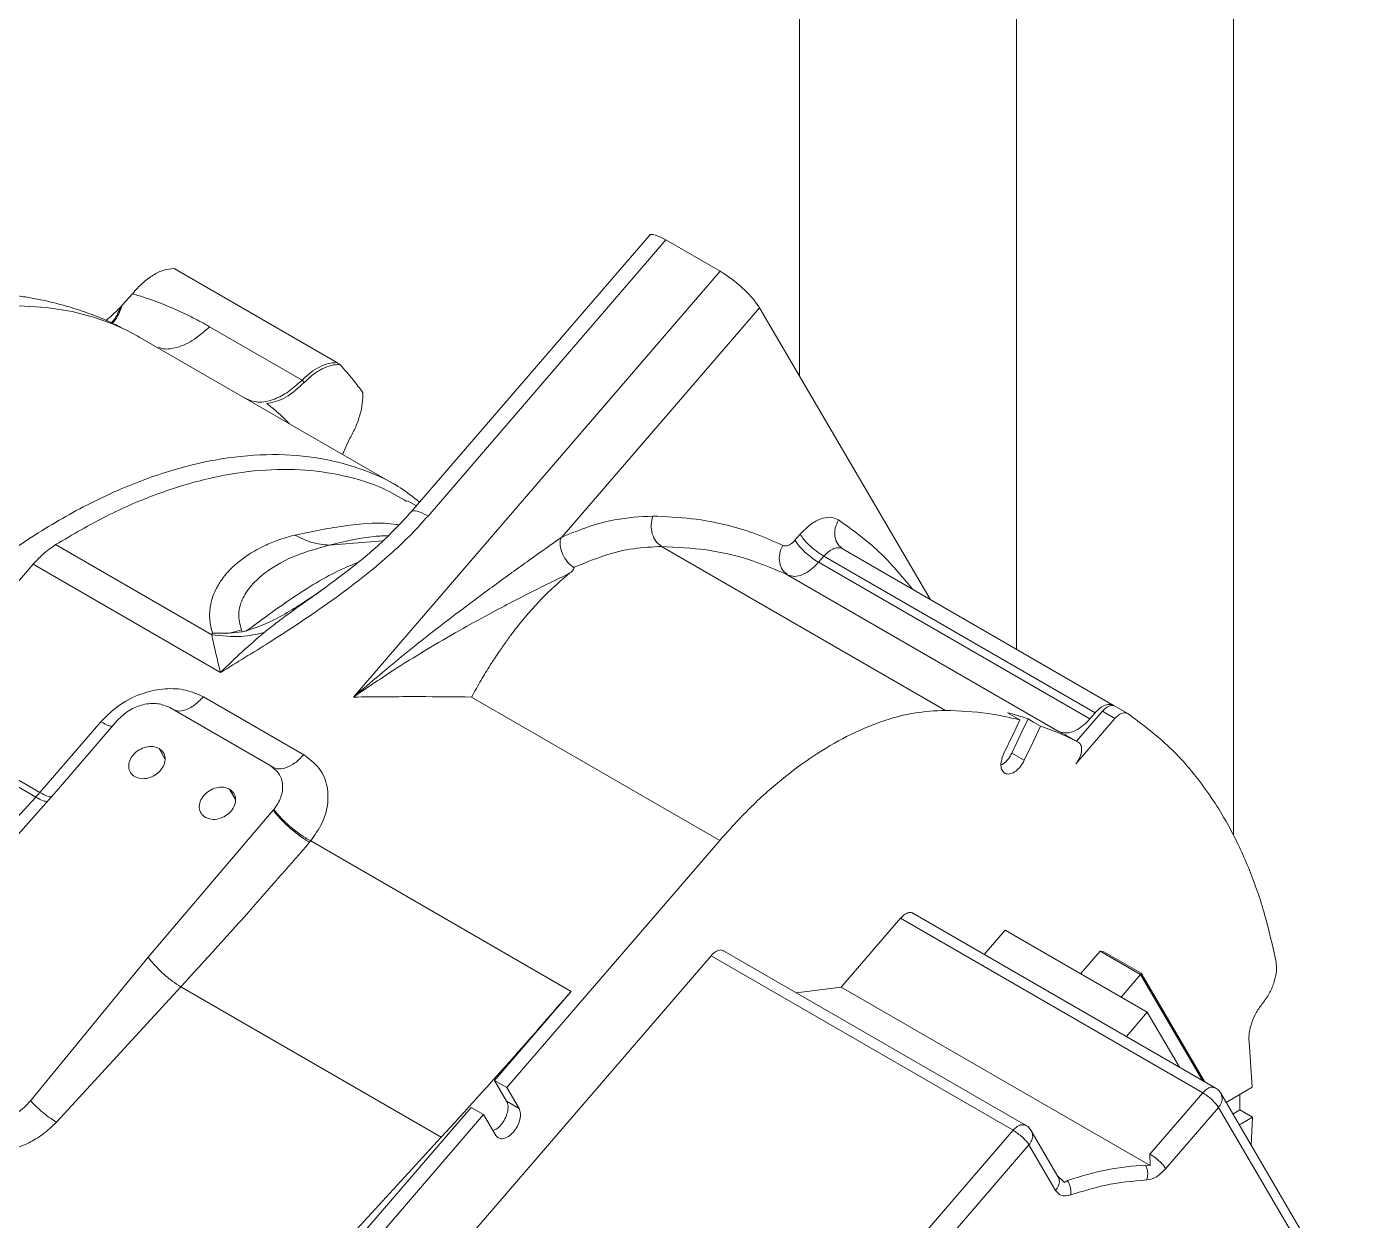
# Model space of a CAD drawing. Header units: millimetres. Extents: x 169 to 14583, y -399 to 10804.
# Drawn here: x 11530.6 to 11702.9, y 8731.1 to 8886.7 of the extents above; entities that cross this region are included whole.
import ezdxf

# ---------------------------------------------------------------- set-up
doc = ezdxf.new("R2010")
doc.units = ezdxf.units.MM
doc.header["$LTSCALE"] = 35

msp = doc.modelspace()

# ---------------------------------------------------------------- linework, layer by layer
at = {"color": 7, "linetype": 'Continuous', "lineweight": 18}
for p, q in [((11687.903, 8781.288), (11687.903, 9549.716)), ((11659.618, 8805.583), (11659.618, 9533.388)), ((11631.334, 8841.16), (11631.334, 9517.06)), ((11611.72, 8859.457), (11580.72, 8823.469)), ((11582.914, 8822.93), (11613.914, 8858.918)), ((11613.914, 8858.918), (11620.985, 8854.836)), ((11549.807, 8855.178), (11571.02, 8842.932)), ((11620.985, 8854.836), (11573.183, 8799.342)), ((11543.052, 8850.385), (11544.391, 8851.894)), ((11542.817, 8850.147), (11543.052, 8850.385)), ((11626.116, 8850.071), (11600.417, 8820.238)), ((11648.363, 8812.081), (11626.116, 8850.071)), ((11554.446, 8847.59), (11566.489, 8840.638)), ((11578.955, 8826.817), (11545.354, 8846.215)), ((11571.02, 8842.932), (11571.411, 8842.688)), ((11571.775, 8830.962), (11572.732, 8833.063)), ((11581.396, 8824.254), (11580.223, 8824.93)), ((11534.374, 8819.213), (11554.72, 8807.468)), ((11577.004, 8819.704), (11570.018, 8819.133)), ((11600.417, 8820.238), (11600.523, 8820.251)), ((11650.351, 8797.613), (11613.37, 8818.962)), ((11633.825, 8816.908), (11634.507, 8817.7)), ((11669.862, 8797.289), (11634.507, 8817.7)), ((11672.368, 8798.223), (11637.012, 8818.633)), ((11531.455, 8816.656), (11490.967, 8769.654)), ((11531.455, 8816.656), (11555.882, 8802.555)), ((11633.825, 8816.908), (11669.18, 8796.498)), ((11629.833, 8815.246), (11665.188, 8794.836)), ((11554.811, 8807.672), (11556.971, 8807.679)), ((11556.971, 8807.679), (11558.691, 8807.857)), ((11566.712, 8791.83), (11553.63, 8799.382)), ((11620.944, 8780.674), (11588.598, 8799.347)), ((11549.263, 8797.971), (11562.344, 8790.419)), ((11667.461, 8793.587), (11670.838, 8797.508)), ((11669.18, 8796.498), (11669.862, 8797.289)), ((11672.464, 8796.569), (11670.838, 8797.508)), ((11672.511, 8798.129), (11672.368, 8798.223)), ((11674.138, 8797.19), (11672.511, 8798.129)), ((11540.248, 8796.137), (11532.311, 8786.924)), ((11534.5, 8787.102), (11542.437, 8796.316)), ((11661.878, 8793.689), (11662.772, 8795.565)), ((11667.344, 8790.624), (11672.464, 8796.569)), ((11659.174, 8794.497), (11657.943, 8791.912)), ((11660.647, 8791.104), (11661.878, 8793.689)), ((11667.682, 8793.459), (11666.055, 8794.398)), ((11547.849, 8792.643), (11548.626, 8791.316)), ((11660.647, 8791.104), (11659.02, 8792.043)), ((11532.311, 8786.924), (11529.485, 8788.556)), ((11518.6, 8769.202), (11534.096, 8786.638)), ((11557.042, 8787.336), (11557.819, 8786.009)), ((11546.433, 8765.438), (11562.732, 8784.6)), ((11562.732, 8784.6), (11562.808, 8784.69)), ((11567.621, 8780.598), (11601.564, 8761.003)), ((11593.194, 8748.46), (11620.944, 8780.674)), ((11685.51, 8748.448), (11646.124, 8771.185)), ((11644.515, 8770.527), (11636.781, 8761.548)), ((11644.515, 8770.527), (11683.901, 8747.79)), ((11658.148, 8768.97), (11655.429, 8765.814)), ((11658.148, 8768.97), (11676.674, 8758.275)), ((11619.814, 8765.639), (11573.114, 8711.425)), ((11659.2, 8742.902), (11619.814, 8765.639)), ((11660.809, 8743.561), (11621.423, 8766.298)), ((11667.991, 8763.288), (11670.525, 8766.229)), ((11670.525, 8766.229), (11675.793, 8763.188)), ((11670.525, 8766.229), (11671.022, 8766.163)), ((11671.022, 8766.163), (11675.865, 8763.367)), ((11531.094, 8746.744), (11546.433, 8765.438)), ((11673.259, 8760.247), (11675.793, 8763.188)), ((11675.793, 8763.188), (11675.865, 8763.367)), ((11675.793, 8763.188), (11683.87, 8749.395)), ((11675.865, 8763.367), (11684.138, 8749.241)), ((11534.473, 8743.968), (11550.701, 8761.593)), ((11550.701, 8761.593), (11584.642, 8741.999)), ((11601.564, 8761.003), (11591.568, 8749.399)), ((11636.781, 8761.548), (11630.904, 8760.825)), ((11636.781, 8761.548), (11677.031, 8738.312)), ((11691.721, 8759.459), (11691.85, 8759.622)), ((11676.674, 8758.275), (11673.955, 8755.119)), ((11680.856, 8751.135), (11676.674, 8758.275)), ((11690.33, 8748.506), (11689.937, 8754.42)), ((11591.568, 8749.399), (11593.163, 8746.676)), ((11593.194, 8748.46), (11591.568, 8749.399)), ((11594.789, 8745.737), (11593.194, 8748.46)), ((11690.33, 8748.506), (11688.852, 8747.629)), ((11594.789, 8745.737), (11593.163, 8746.676)), ((11683.901, 8747.79), (11677.024, 8739.806)), ((11702.913, 8719.283), (11686.259, 8747.721)), ((11688.852, 8747.629), (11686.968, 8746.511)), ((11688.751, 8745.554), (11688.745, 8747.565)), ((11588.539, 8745.882), (11562.195, 8715.3)), ((11563.583, 8714.085), (11590.165, 8744.943)), ((11590.165, 8744.943), (11588.539, 8745.882)), ((11590.165, 8744.943), (11591.76, 8742.22)), ((11685.953, 8745.884), (11679.076, 8737.901)), ((11702.09, 8718.328), (11685.953, 8745.884)), ((11687.844, 8745.015), (11688.751, 8745.554)), ((11690.378, 8744.615), (11688.751, 8745.554)), ((11688.9, 8743.738), (11688.671, 8743.602)), ((11690.378, 8744.615), (11688.9, 8743.738)), ((11690.213, 8740.97), (11690.378, 8744.615)), ((11584.642, 8741.999), (11560.809, 8716.115)), ((11659.2, 8742.902), (11612.499, 8688.688)), ((11665.034, 8736.898), (11661.558, 8742.833)), ((11661.252, 8740.997), (11614.552, 8686.782)), ((11664.728, 8735.062), (11661.252, 8740.997)), ((11677.024, 8739.806), (11677.031, 8738.312)), ((11677.031, 8738.312), (11676.444, 8738.367)), ((11665.874, 8736.104), (11664.936, 8736.999)), ((11666.262, 8736.352), (11665.874, 8736.104))]:
    msp.add_line(p, q, dxfattribs=at)
at = {"color": 7, "linetype": 'Continuous', "lineweight": 18, "flags": 128}
for points in [[(11545.351, 8846.21), (11545.009, 8846.411), (11543.535, 8847.181), (11541.65, 8848.018), (11539.32, 8848.849), (11536.505, 8849.583), (11533.168, 8850.116), (11529.593, 8850.327)], [(11631.428, 8820.558), (11631.047, 8820.115), (11630.747, 8819.767)], [(11658.441, 8797.312), (11659.352, 8796.786), (11660.068, 8796.373)], [(11659.02, 8792.043), (11660.21, 8794.541), (11661.145, 8796.504)], [(11660.068, 8796.373), (11659.567, 8795.323), (11659.174, 8794.497)], [(11662.772, 8795.565), (11661.861, 8796.091), (11661.145, 8796.504)], [(11531.77, 8786.316), (11523.067, 8776.864), (11516.229, 8769.437)], [(11528.943, 8787.947), (11530.526, 8787.034), (11531.77, 8786.316)]]:
    msp.add_lwpolyline(points, dxfattribs=at)
at = {"color": 7, "linetype": 'Continuous', "lineweight": 18}
for points, knots in [([(11613.914, 8858.918), (11613.437, 8859.157), (11612.482, 8859.635), (11611.803, 8859.687), (11611.755, 8859.458), (11611.75, 8859.434)], [0, 0, 0, 0, 0.4723312, 0.9446623, 1, 1, 1, 1]), ([(11544.391, 8851.894), (11544.812, 8852.374), (11545.661, 8853.341), (11547.08, 8854.364), (11548.506, 8855.067), (11549.376, 8855.141), (11549.807, 8855.178)], [0, 0, 0, 0, 0.2479103, 0.4997624, 0.7517884, 1, 1, 1, 1]), ([(11620.985, 8854.836), (11621.473, 8854.527), (11622.447, 8853.91), (11623.984, 8852.606), (11625.329, 8851.234), (11625.853, 8850.459), (11626.116, 8850.071)], [0, 0, 0, 0, 0.2500217, 0.4999881, 0.7498414, 1, 1, 1, 1]), ([(11543.263, 8847.302), (11542.723, 8847.583), (11541.33, 8848.309), (11539.017, 8849.231), (11536.582, 8850.067), (11534.38, 8850.677), (11532.451, 8851.118), (11530.625, 8851.457), (11528.725, 8851.732), (11526.668, 8851.94), (11523.731, 8852.104), (11519.871, 8852.053), (11515.336, 8851.58), (11511.009, 8850.764), (11506.802, 8849.661), (11502.629, 8848.251), (11498.625, 8846.592), (11495.23, 8844.961), (11492.428, 8843.459), (11489.924, 8842.003), (11487.366, 8840.401), (11484.264, 8838.3), (11480.568, 8835.557), (11476.275, 8831.999), (11472.157, 8828.25), (11469.569, 8825.51), (11468.473, 8824.35)], [0, 0, 0, 0, 0.0230328, 0.0593277, 0.0945942, 0.1237609, 0.1474214, 0.1699549, 0.1943273, 0.220525, 0.2485588, 0.3058997, 0.3665396, 0.4188522, 0.4687516, 0.5273044, 0.5794855, 0.623903, 0.6598742, 0.6902794, 0.7249241, 0.7646505, 0.819003, 0.880616, 0.9494588, 1, 1, 1, 1]), ([(11544.391, 8851.894), (11545.34, 8851.6), (11547.256, 8851.006), (11549.875, 8849.928), (11552.287, 8848.793), (11553.726, 8847.991), (11554.446, 8847.59)], [0, 0, 0, 0, 0.2670754, 0.5389451, 0.7692699, 1, 1, 1, 1]), ([(11540.934, 8848.414), (11541.128, 8848.573), (11541.77, 8849.102), (11542.387, 8849.717), (11542.817, 8850.147)], [0, 0, 0, 0, 0.30287, 1, 1, 1, 1]), ([(11541.644, 8848.119), (11541.771, 8848.246), (11542.232, 8848.709), (11542.571, 8849.542), (11542.817, 8850.147)], [0, 0, 0, 0, 0.274037, 1, 1, 1, 1]), ([(11541.759, 8848.061), (11541.94, 8848.259), (11542.438, 8848.808), (11542.813, 8849.771), (11543.052, 8850.385)], [0, 0, 0, 0, 0.3620723, 1, 1, 1, 1]), ([(11554.446, 8847.59), (11553.693, 8846.926), (11552.188, 8845.598), (11550.031, 8844.782), (11548.541, 8844.611), (11547.935, 8844.874), (11547.786, 8844.938)], [0, 0, 0, 0, 0.3285726, 0.6571451, 0.9157532, 1, 1, 1, 1]), ([(11566.781, 8840.334), (11567.162, 8840.692), (11567.924, 8841.408), (11569.129, 8842.148), (11570.32, 8842.625), (11571.047, 8842.667), (11571.411, 8842.688)], [0, 0, 0, 0, 0.25000485, 0.50000461, 0.75000059, 1, 1, 1, 1]), ([(11571.411, 8842.688), (11571.995, 8842.037), (11573.039, 8840.874), (11573.991, 8839.59), (11574.409, 8839.024)], [0, 0, 0, 0, 0.5599923, 1, 1, 1, 1]), ([(11559.077, 8838.283), (11559.598, 8838.054), (11560.703, 8837.569), (11562.726, 8838.008), (11564.73, 8839.044), (11565.903, 8840.106), (11566.489, 8840.638)], [0, 0, 0, 0, 0.258022, 0.5462661, 0.7731331, 1, 1, 1, 1]), ([(11566.781, 8840.334), (11565.986, 8839.61), (11564.357, 8838.126), (11562.735, 8837.763), (11561.905, 8837.577)], [0, 0, 0, 0, 0.4884443, 1, 1, 1, 1]), ([(11566.489, 8840.638), (11566.542, 8840.6), (11566.657, 8840.519), (11566.738, 8840.399), (11566.781, 8840.334)], [0, 0, 0, 0, 0.4650022, 1, 1, 1, 1]), ([(11572.732, 8833.063), (11572.998, 8833.556), (11573.532, 8834.549), (11574.063, 8836.106), (11574.402, 8837.639), (11574.407, 8838.564), (11574.409, 8839.024)], [0, 0, 0, 0, 0.24838031, 0.49964785, 0.7512034, 1, 1, 1, 1]), ([(11564.813, 8834.981), (11564.436, 8835.369), (11563.75, 8836.075), (11562.752, 8836.944), (11562.164, 8837.384), (11561.905, 8837.577)], [0, 0, 0, 0, 0.4059173, 0.7383366, 1, 1, 1, 1]), ([(11581.822, 8824.748), (11581.006, 8825.39), (11578.637, 8827.257), (11574.053, 8829.243), (11568.206, 8830.737), (11561.879, 8831.103), (11555.202, 8830.407), (11548.251, 8828.64), (11541.122, 8825.826), (11533.912, 8822.004), (11526.713, 8817.232), (11519.633, 8811.552), (11512.729, 8805.103), (11508.392, 8800.202), (11506.226, 8797.755)], [0, 0, 0, 0, 0.0455914, 0.1325098, 0.2191872, 0.3058584, 0.39278, 0.4794581, 0.5661292, 0.6530509, 0.7397289, 0.8263992, 0.9133173, 1, 1, 1, 1]), ([(11580.167, 8824.831), (11579.149, 8825.423), (11576.573, 8826.92), (11571.894, 8828.316), (11566.27, 8829.113), (11560.285, 8828.954), (11554.032, 8827.891), (11547.578, 8825.903), (11540.997, 8823.092), (11536.582, 8820.506), (11534.374, 8819.213)], [0, 0, 0, 0, 0.0853535, 0.2160172, 0.346681, 0.4773448, 0.6080086, 0.7386724, 0.8693362, 1, 1, 1, 1]), ([(11555.882, 8802.555), (11557.995, 8803.846), (11561.936, 8806.254), (11567.335, 8809.769), (11571.768, 8812.895), (11575.335, 8815.66), (11578.243, 8818.152), (11580.744, 8820.516), (11582.205, 8822.141), (11582.914, 8822.93)], [0, 0, 0, 0, 0.2171172, 0.4049743, 0.5651133, 0.6936759, 0.8026369, 0.9042827, 1, 1, 1, 1]), ([(11580.836, 8823.604), (11579.855, 8822.531), (11577.653, 8820.122), (11573.451, 8816.492), (11570.156, 8814.085), (11568.359, 8812.773)], [0, 0, 0, 0, 0.2677158, 0.60077, 1, 1, 1, 1]), ([(11582.914, 8822.93), (11582.505, 8823.141), (11581.654, 8823.58), (11580.931, 8823.691), (11580.802, 8823.486), (11580.764, 8823.425)], [0, 0, 0, 0, 0.3945299, 0.8207226, 1, 1, 1, 1]), ([(11600.523, 8820.251), (11601.657, 8820.713), (11603.923, 8821.637), (11607.884, 8822.69), (11610.568, 8822.836), (11612.209, 8822.925)], [0, 0, 0, 0, 0.2802822, 0.5600441, 1, 1, 1, 1]), ([(11612.209, 8822.925), (11613.913, 8822.854), (11617.319, 8822.711), (11621.792, 8821.827), (11625.748, 8820.638), (11628.015, 8819.614), (11629.15, 8819.102)], [0, 0, 0, 0, 0.280114, 0.5599139, 0.7798259, 1, 1, 1, 1]), ([(11631.428, 8820.558), (11631.907, 8821.045), (11632.866, 8822.02), (11634.315, 8822.699), (11635.547, 8822.846), (11636.142, 8822.566), (11636.44, 8822.426)], [0, 0, 0, 0, 0.2796186, 0.5597776, 0.7795, 1, 1, 1, 1]), ([(11579.117, 8821.79), (11579.002, 8821.808), (11576.874, 8822.139), (11572.356, 8821.845), (11567.824, 8820.921), (11565.558, 8820.459)], [0, 0, 0, 0, 0.0279402, 0.5139701, 1, 1, 1, 1]), ([(11636.44, 8822.426), (11638.248, 8821.123), (11641.775, 8818.582), (11644.658, 8815.104), (11646.063, 8813.409)], [0, 0, 0, 0, 0.5125755, 1, 1, 1, 1]), ([(11534.374, 8819.213), (11533.807, 8818.82), (11532.792, 8818.118), (11531.864, 8817.103), (11531.455, 8816.656)], [0, 0, 0, 0, 0.5597723, 1, 1, 1, 1]), ([(11565.558, 8820.459), (11564.806, 8820.246), (11563.427, 8819.856), (11561.407, 8819.008), (11559.654, 8818.043), (11558.178, 8816.969), (11557.271, 8816.137), (11556.722, 8815.544), (11556.412, 8815.176), (11556.169, 8814.862), (11555.749, 8814.278), (11555.234, 8813.412), (11554.767, 8812.245), (11554.462, 8810.914), (11554.385, 8809.395), (11554.672, 8808.236), (11554.811, 8807.672)], [0, 0, 0, 0, 0.11147178, 0.20430646, 0.32309555, 0.41523923, 0.4900832, 0.52096476, 0.54744703, 0.569503, 0.58710898, 0.6678318, 0.73989775, 0.80313239, 0.90429953, 1, 1, 1, 1]), ([(11558.592, 8808.104), (11558.408, 8808.807), (11558.042, 8810.21), (11558.694, 8812.297), (11560.033, 8814.174), (11562.306, 8816.11), (11565.608, 8817.917), (11568.541, 8818.726), (11570.018, 8819.133)], [0, 0, 0, 0, 0.137195, 0.2738692, 0.4118522, 0.5516482, 0.7743639, 1, 1, 1, 1]), ([(11570.018, 8819.133), (11572.02, 8819.613), (11574.665, 8820.246), (11577.16, 8820.35), (11577.767, 8820.375)], [0, 0, 0, 0, 0.75674642, 1, 1, 1, 1]), ([(11573.183, 8799.342), (11575.451, 8801.265), (11579.983, 8805.109), (11586.167, 8809.907), (11591.553, 8813.912), (11596.126, 8817.192), (11598.992, 8819.227), (11600.417, 8820.238)], [0, 0, 0, 0, 0.2515534, 0.5027482, 0.6697418, 0.8358772, 1, 1, 1, 1]), ([(11601.89, 8816.222), (11601.673, 8816.384), (11601.307, 8816.658), (11600.83, 8817.27), (11600.444, 8817.951), (11600.196, 8818.682), (11600.107, 8819.307), (11600.129, 8819.722), (11600.195, 8819.985), (11600.282, 8820.124), (11600.356, 8820.192), (11600.439, 8820.236), (11600.494, 8820.246), (11600.523, 8820.251)], [0, 0, 0, 0, 0.1904602, 0.3215635, 0.4763135, 0.6540875, 0.7710726, 0.8567421, 0.9112435, 0.9317533, 0.9518101, 0.9739215, 1, 1, 1, 1]), ([(11630.747, 8819.767), (11630.597, 8819.615), (11630.296, 8819.311), (11629.843, 8819.087), (11629.448, 8819.007), (11629.249, 8819.07), (11629.15, 8819.102)], [0, 0, 0, 0, 0.2794705, 0.5596736, 0.7799862, 1, 1, 1, 1]), ([(11630.747, 8819.767), (11630.927, 8819.504), (11631.288, 8818.978), (11632.17, 8818.113), (11633.057, 8817.389), (11633.569, 8817.068), (11633.825, 8816.908)], [0, 0, 0, 0, 0.279619, 0.559238, 0.779619, 1, 1, 1, 1]), ([(11634.507, 8817.7), (11634.177, 8817.91), (11633.519, 8818.331), (11632.565, 8819.171), (11631.834, 8819.95), (11631.564, 8820.355), (11631.428, 8820.558)], [0, 0, 0, 0, 0.279619, 0.559238, 0.779619, 1, 1, 1, 1]), ([(11573.804, 8816.889), (11573.342, 8816.711), (11570.743, 8815.705), (11565.822, 8812.797), (11561.481, 8809.61), (11559.27, 8807.986)], [0, 0, 0, 0, 0.0957812, 0.5394123, 1, 1, 1, 1]), ([(11601.417, 8815.51), (11601.6, 8815.658), (11601.837, 8815.849), (11601.96, 8816.089), (11601.943, 8816.169), (11601.918, 8816.202), (11601.899, 8816.216), (11601.89, 8816.222)], [0, 0, 0, 0, 0.675922, 0.8717954, 0.9414306, 0.9715535, 1, 1, 1, 1]), ([(11629.833, 8815.246), (11630.11, 8815.158), (11630.677, 8814.978), (11631.735, 8815.244), (11632.834, 8815.876), (11633.5, 8816.569), (11633.825, 8816.908)], [0, 0, 0, 0, 0.2441634, 0.5, 0.7558366, 1, 1, 1, 1]), ([(11601.417, 8815.51), (11600.703, 8815.161), (11599.198, 8814.425), (11596.698, 8813.186), (11593.899, 8811.76), (11590.634, 8810.036), (11586.851, 8807.951), (11582.631, 8805.484), (11577.996, 8802.62), (11574.87, 8800.491), (11573.183, 8799.342)], [0, 0, 0, 0, 0.0813061, 0.1713613, 0.2704143, 0.3785854, 0.5132701, 0.6640892, 0.818727, 1, 1, 1, 1]), ([(11588.598, 8799.347), (11589.01, 8800.091), (11589.797, 8801.51), (11590.974, 8803.435), (11592.059, 8805.098), (11593.043, 8806.508), (11593.913, 8807.685), (11595.583, 8809.833), (11598.047, 8812.656), (11600.335, 8814.593), (11601.417, 8815.51)], [0, 0, 0, 0, 0.1091573, 0.2084611, 0.2976255, 0.3764508, 0.4448071, 0.5026175, 0.7647233, 1, 1, 1, 1]), ([(11559.27, 8807.986), (11560.123, 8808.273), (11561.835, 8808.848), (11564.311, 8810.164), (11566.625, 8811.624), (11568.075, 8812.598), (11568.744, 8813.047)], [0, 0, 0, 0, 0.2481517, 0.497918, 0.7685282, 1, 1, 1, 1]), ([(11561.548, 8807.749), (11561.99, 8808.105), (11562.929, 8808.862), (11564.471, 8809.999), (11566.237, 8811.272), (11567.896, 8812.443), (11568.979, 8813.214), (11569.381, 8813.5)], [0, 0, 0, 0, 0.176993, 0.3760292, 0.590761, 0.8479925, 1, 1, 1, 1]), ([(11554.72, 8807.468), (11556.029, 8807.314), (11558.431, 8807.033), (11560.574, 8807.525), (11561.548, 8807.749)], [0, 0, 0, 0, 0.54527434, 1, 1, 1, 1]), ([(11554.811, 8807.672), (11554.794, 8807.634), (11554.762, 8807.566), (11554.733, 8807.498), (11554.72, 8807.468)], [0, 0, 0, 0, 0.5592985, 1, 1, 1, 1]), ([(11554.72, 8807.468), (11554.873, 8806.729), (11555.181, 8805.241), (11555.647, 8803.455), (11555.882, 8802.555)], [0, 0, 0, 0, 0.4963087, 1, 1, 1, 1]), ([(11555.882, 8802.555), (11556.22, 8802.89), (11557.147, 8803.811), (11559.022, 8805.581), (11560.593, 8806.93), (11561.548, 8807.749)], [0, 0, 0, 0, 0.1833797, 0.5037489, 1, 1, 1, 1]), ([(11558.592, 8808.104), (11558.292, 8808.015), (11557.757, 8807.856), (11557.211, 8807.733), (11556.971, 8807.679)], [0, 0, 0, 0, 0.56, 1, 1, 1, 1]), ([(11558.691, 8807.857), (11558.672, 8807.903), (11558.639, 8807.986), (11558.607, 8808.068), (11558.592, 8808.104)], [0, 0, 0, 0, 0.5599934, 1, 1, 1, 1]), ([(11559.27, 8807.986), (11559.172, 8807.959), (11558.979, 8807.906), (11558.786, 8807.873), (11558.691, 8807.857)], [0, 0, 0, 0, 0.5095546, 1, 1, 1, 1]), ([(11553.63, 8799.382), (11552.885, 8799.716), (11551.395, 8800.386), (11548.673, 8800.526), (11545.718, 8799.95), (11542.681, 8798.517), (11541.059, 8796.93), (11540.248, 8796.137)], [0, 0, 0, 0, 0.1867533, 0.3735952, 0.5603225, 0.7801874, 1, 1, 1, 1]), ([(11553.63, 8799.382), (11553.203, 8798.95), (11552.349, 8798.087), (11551.076, 8797.563), (11550.219, 8797.469), (11549.898, 8797.649), (11549.831, 8797.687)], [0, 0, 0, 0, 0.3334969, 0.6669938, 0.9296432, 1, 1, 1, 1]), ([(11573.183, 8799.342), (11576.058, 8799.373), (11581.209, 8799.428), (11586.333, 8799.372), (11588.598, 8799.347)], [0, 0, 0, 0, 0.5580897, 1, 1, 1, 1]), ([(11672.368, 8798.223), (11672.199, 8798.299), (11671.858, 8798.452), (11671.193, 8798.302), (11670.498, 8797.946), (11670.072, 8797.506), (11669.862, 8797.289)], [0, 0, 0, 0, 0.24651115, 0.49956121, 0.7529307, 1, 1, 1, 1]), ([(11620.944, 8780.674), (11622.239, 8782.108), (11624.83, 8784.975), (11628.969, 8788.655), (11633.205, 8791.797), (11637.556, 8794.35), (11641.934, 8796.227), (11646.281, 8797.421), (11648.995, 8797.549), (11650.351, 8797.613)], [0, 0, 0, 0, 0.1400043, 0.2800086, 0.420013, 0.5600173, 0.7066782, 0.8533391, 1, 1, 1, 1]), ([(11650.351, 8797.613), (11652.228, 8797.535), (11655.578, 8797.395), (11658.696, 8796.686), (11660.068, 8796.373)], [0, 0, 0, 0, 0.5599701, 1, 1, 1, 1]), ([(11661.145, 8796.504), (11660.647, 8796.668), (11659.757, 8796.962), (11658.843, 8797.205), (11658.441, 8797.312)], [0, 0, 0, 0, 0.559992, 1, 1, 1, 1]), ([(11670.838, 8797.508), (11670.978, 8797.652), (11671.262, 8797.945), (11671.726, 8798.183), (11672.171, 8798.283), (11672.399, 8798.18), (11672.511, 8798.129)], [0, 0, 0, 0, 0.24636508, 0.49934451, 0.75281285, 1, 1, 1, 1]), ([(11672.464, 8796.569), (11672.624, 8796.731), (11672.945, 8797.057), (11673.429, 8797.283), (11673.84, 8797.331), (11674.038, 8797.237), (11674.138, 8797.19)], [0, 0, 0, 0, 0.2797435, 0.5594871, 0.7797435, 1, 1, 1, 1]), ([(11674.138, 8797.19), (11675.898, 8795.887), (11679.417, 8793.282), (11683.876, 8788.153), (11687.405, 8782.623), (11690.071, 8776.855), (11692.076, 8771.117), (11692.997, 8766.922), (11693.457, 8764.825)], [0, 0, 0, 0, 0.1866528, 0.3733056, 0.5599584, 0.7066389, 0.8533195, 1, 1, 1, 1]), ([(11540.248, 8796.137), (11540.647, 8795.921), (11541.258, 8795.588), (11541.63, 8795.545), (11541.76, 8795.53)], [0, 0, 0, 0, 0.65226, 1, 1, 1, 1]), ([(11662.772, 8795.565), (11663.714, 8795.221), (11665.396, 8794.606), (11666.983, 8793.81), (11667.682, 8793.459)], [0, 0, 0, 0, 0.5599902, 1, 1, 1, 1]), ([(11665.188, 8794.836), (11665.509, 8794.741), (11666.152, 8794.552), (11667.266, 8794.914), (11668.304, 8795.576), (11668.888, 8796.19), (11669.18, 8796.498)], [0, 0, 0, 0, 0.2797731, 0.5595461, 0.779773, 1, 1, 1, 1]), ([(11665.188, 8794.836), (11665.351, 8794.756), (11665.642, 8794.613), (11665.929, 8794.464), (11666.055, 8794.398)], [0, 0, 0, 0, 0.55999903, 1, 1, 1, 1]), ([(11667.682, 8793.459), (11667.768, 8793.4), (11667.922, 8793.295), (11668.007, 8793.1), (11668.045, 8793.014)], [0, 0, 0, 0, 0.559715, 1, 1, 1, 1]), ([(11547.849, 8792.643), (11547.594, 8792.749), (11547.084, 8792.961), (11546.131, 8792.877), (11545.216, 8792.499), (11544.458, 8791.859), (11543.976, 8791.059), (11543.847, 8790.226), (11544.071, 8789.463), (11544.486, 8789.141), (11544.694, 8788.98)], [0, 0, 0, 0, 0.125, 0.25, 0.375, 0.5, 0.625, 0.75, 0.875, 1, 1, 1, 1]), ([(11544.694, 8788.98), (11544.949, 8788.874), (11545.459, 8788.662), (11546.412, 8788.746), (11547.327, 8789.124), (11548.085, 8789.764), (11548.568, 8790.564), (11548.696, 8791.396), (11548.472, 8792.16), (11548.057, 8792.482), (11547.849, 8792.643)], [0, 0, 0, 0, 0.125, 0.25, 0.375, 0.5, 0.625, 0.75, 0.875, 1, 1, 1, 1]), ([(11567.621, 8780.598), (11568.15, 8781.344), (11569.209, 8782.837), (11569.923, 8785.299), (11569.881, 8787.803), (11568.893, 8790.187), (11567.439, 8791.282), (11566.712, 8791.83)], [0, 0, 0, 0, 0.1867515, 0.3735864, 0.5603133, 0.7801813, 1, 1, 1, 1]), ([(11660.647, 8791.104), (11660.492, 8790.828), (11660.183, 8790.277), (11659.529, 8789.653), (11658.854, 8789.309), (11658.242, 8789.298), (11657.791, 8789.626), (11657.572, 8790.238), (11657.601, 8791.048), (11657.829, 8791.624), (11657.943, 8791.912)], [0, 0, 0, 0, 0.1250177, 0.2499954, 0.3749842, 0.499991, 0.6249798, 0.7499866, 0.8749064, 1, 1, 1, 1]), ([(11659.02, 8792.043), (11658.866, 8791.771), (11658.557, 8791.226), (11658.028, 8790.682), (11657.716, 8790.541), (11657.625, 8790.499)], [0, 0, 0, 0, 0.4141278, 0.8282555, 1, 1, 1, 1]), ([(11668.105, 8792.278), (11668.077, 8792.119), (11668.028, 8791.834), (11667.905, 8791.543), (11667.851, 8791.415)], [0, 0, 0, 0, 0.55971765, 1, 1, 1, 1]), ([(11668.045, 8793.014), (11668.077, 8792.891), (11668.136, 8792.671), (11668.114, 8792.398), (11668.105, 8792.278)], [0, 0, 0, 0, 0.5597179, 1, 1, 1, 1]), ([(11667.851, 8791.415), (11667.77, 8791.256), (11667.625, 8790.973), (11667.43, 8790.731), (11667.344, 8790.624)], [0, 0, 0, 0, 0.5597218, 1, 1, 1, 1]), ([(11532.311, 8786.924), (11532.211, 8786.808), (11532.032, 8786.603), (11531.85, 8786.403), (11531.77, 8786.316)], [0, 0, 0, 0, 0.5599965, 1, 1, 1, 1]), ([(11533.284, 8785.724), (11533.117, 8785.749), (11532.709, 8785.81), (11532.119, 8786.128), (11531.77, 8786.316)], [0, 0, 0, 0, 0.4092369, 1, 1, 1, 1]), ([(11533.812, 8786.319), (11533.686, 8786.333), (11533.317, 8786.377), (11532.71, 8786.707), (11532.311, 8786.924)], [0, 0, 0, 0, 0.34189679, 1, 1, 1, 1]), ([(11534.096, 8786.638), (11534.172, 8786.724), (11534.307, 8786.879), (11534.441, 8787.034), (11534.5, 8787.102)], [0, 0, 0, 0, 0.5599635, 1, 1, 1, 1]), ([(11557.042, 8787.336), (11556.787, 8787.442), (11556.276, 8787.654), (11555.323, 8787.571), (11554.408, 8787.192), (11553.65, 8786.552), (11553.168, 8785.752), (11553.04, 8784.92), (11553.263, 8784.157), (11553.679, 8783.834), (11553.886, 8783.673)], [0, 0, 0, 0, 0.125, 0.25, 0.375, 0.5, 0.625, 0.75, 0.875, 1, 1, 1, 1]), ([(11553.886, 8783.673), (11554.141, 8783.567), (11554.652, 8783.355), (11555.605, 8783.439), (11556.519, 8783.817), (11557.278, 8784.458), (11557.76, 8785.257), (11557.888, 8786.09), (11557.665, 8786.853), (11557.249, 8787.175), (11557.042, 8787.336)], [0, 0, 0, 0, 0.125, 0.25, 0.375, 0.5, 0.625, 0.75, 0.875, 1, 1, 1, 1]), ([(11550.701, 8761.593), (11553.859, 8765.055), (11559.499, 8771.238), (11565.035, 8777.614), (11567.47, 8780.42)], [0, 0, 0, 0, 0.5599966, 1, 1, 1, 1]), ([(11567.47, 8780.42), (11567.499, 8780.453), (11567.549, 8780.512), (11567.599, 8780.572), (11567.621, 8780.598)], [0, 0, 0, 0, 0.5599997, 1, 1, 1, 1]), ([(11646.107, 8771.158), (11646.08, 8771.183), (11645.928, 8771.325), (11645.509, 8771.254), (11644.975, 8770.998), (11644.669, 8770.684), (11644.515, 8770.527)], [0, 0, 0, 0, 0.07621329, 0.43478493, 0.71739246, 1, 1, 1, 1]), ([(11621.406, 8766.271), (11621.379, 8766.295), (11621.227, 8766.437), (11620.808, 8766.366), (11620.275, 8766.111), (11619.968, 8765.796), (11619.814, 8765.639)], [0, 0, 0, 0, 0.0762133, 0.4347849, 0.7173925, 1, 1, 1, 1]), ([(11691.85, 8759.622), (11692.134, 8760.031), (11692.71, 8760.858), (11693.257, 8762.266), (11693.576, 8763.659), (11693.496, 8764.44), (11693.457, 8764.825)], [0, 0, 0, 0, 0.2464942, 0.4992471, 0.7525851, 1, 1, 1, 1]), ([(11584.642, 8741.999), (11587.829, 8745.494), (11593.521, 8751.734), (11599.106, 8758.171), (11601.564, 8761.003)], [0, 0, 0, 0, 0.5599965, 1, 1, 1, 1]), ([(11689.937, 8754.42), (11689.928, 8754.809), (11689.909, 8755.597), (11690.282, 8756.947), (11690.863, 8758.294), (11691.437, 8759.074), (11691.721, 8759.459)], [0, 0, 0, 0, 0.2471569, 0.4996996, 0.7524683, 1, 1, 1, 1]), ([(11683.901, 8747.79), (11684.075, 8747.964), (11684.424, 8748.313), (11684.999, 8748.564), (11685.307, 8748.502), (11685.461, 8748.471)], [0, 0, 0, 0, 0.3333333, 0.6666667, 1, 1, 1, 1]), ([(11686.316, 8747.619), (11686.195, 8747.811), (11685.952, 8748.196), (11685.554, 8748.417), (11685.354, 8748.528)], [0, 0, 0, 0, 0.49772763, 1, 1, 1, 1]), ([(11522.85, 8744.571), (11523.151, 8744.423), (11523.75, 8744.129), (11524.807, 8743.932), (11525.929, 8743.926), (11527.09, 8744.129), (11528.237, 8744.53), (11529.315, 8745.114), (11530.301, 8745.85), (11530.829, 8746.445), (11531.094, 8746.744)], [0, 0, 0, 0, 0.1244307, 0.2478357, 0.3715751, 0.4970388, 0.6229828, 0.7480134, 0.8732927, 1, 1, 1, 1]), ([(11534.473, 8743.968), (11534.162, 8744.161), (11533.534, 8744.551), (11532.34, 8745.486), (11531.564, 8746.27), (11531.094, 8746.744)], [0, 0, 0, 0, 0.27858, 0.563599, 1, 1, 1, 1]), ([(11593.163, 8746.676), (11593.24, 8746.478), (11593.395, 8746.083), (11593.3, 8745.242), (11592.969, 8744.367), (11592.434, 8743.585), (11591.863, 8743.039), (11591.513, 8742.913), (11591.382, 8742.865)], [0, 0, 0, 0, 0.1786161, 0.3572322, 0.5358483, 0.7144644, 0.8930805, 1, 1, 1, 1]), ([(11685.953, 8745.884), (11685.848, 8746.039), (11685.639, 8746.349), (11685.101, 8746.898), (11684.486, 8747.42), (11684.096, 8747.667), (11683.901, 8747.79)], [0, 0, 0, 0, 0.25, 0.5, 0.75, 1, 1, 1, 1]), ([(11685.953, 8745.884), (11686.096, 8746.088), (11686.382, 8746.495), (11686.49, 8747.176), (11686.329, 8747.546), (11686.25, 8747.73)], [0, 0, 0, 0, 0.3356913, 0.6713827, 1, 1, 1, 1]), ([(11594.789, 8745.737), (11594.866, 8745.539), (11595.021, 8745.144), (11594.926, 8744.303), (11594.595, 8743.431), (11594.06, 8742.637), (11593.405, 8742.049), (11592.734, 8741.758), (11592.129, 8741.786), (11591.883, 8742.075), (11591.76, 8742.22)], [0, 0, 0, 0, 0.12501773, 0.24999535, 0.37498423, 0.49999095, 0.62497983, 0.74998655, 0.8749064, 1, 1, 1, 1]), ([(11520.922, 8741.013), (11521.388, 8740.782), (11522.336, 8740.314), (11524.025, 8739.957), (11525.87, 8739.875), (11527.48, 8740.086), (11528.79, 8740.426), (11529.818, 8740.783), (11530.842, 8741.242), (11531.815, 8741.782), (11532.741, 8742.402), (11533.648, 8743.123), (11534.198, 8743.686), (11534.473, 8743.968)], [0, 0, 0, 0, 0.1196438, 0.2428934, 0.3692711, 0.499108, 0.5616631, 0.6312844, 0.7077664, 0.7757559, 0.8437323, 0.9218332, 1, 1, 1, 1]), ([(11659.2, 8742.902), (11659.374, 8743.077), (11659.723, 8743.425), (11660.298, 8743.677), (11660.606, 8743.615), (11660.76, 8743.584)], [0, 0, 0, 0, 0.3333333, 0.6666667, 1, 1, 1, 1]), ([(11661.615, 8742.731), (11661.494, 8742.923), (11661.252, 8743.308), (11660.853, 8743.529), (11660.653, 8743.64)], [0, 0, 0, 0, 0.4977276, 1, 1, 1, 1]), ([(11659.2, 8742.902), (11659.31, 8742.83), (11659.501, 8742.703), (11659.904, 8742.404), (11660.398, 8742.02), (11660.82, 8741.579), (11661.099, 8741.239), (11661.2, 8741.079), (11661.252, 8740.997)], [0, 0, 0, 0, 0.1482749, 0.258799, 0.4999775, 0.7333182, 0.8615703, 1, 1, 1, 1]), ([(11661.252, 8740.997), (11661.395, 8741.2), (11661.681, 8741.607), (11661.789, 8742.288), (11661.629, 8742.659), (11661.549, 8742.842)], [0, 0, 0, 0, 0.3356913, 0.6713827, 1, 1, 1, 1]), ([(11677.024, 8739.806), (11677.243, 8739.666), (11677.682, 8739.385), (11678.318, 8738.825), (11678.806, 8738.306), (11678.986, 8738.036), (11679.076, 8737.901)], [0, 0, 0, 0, 0.2796189, 0.5592378, 0.7796189, 1, 1, 1, 1]), ([(11665.028, 8736.896), (11665.106, 8736.716), (11665.265, 8736.348), (11665.156, 8735.672), (11664.871, 8735.265), (11664.728, 8735.062)], [0, 0, 0, 0, 0.324178, 0.662089, 1, 1, 1, 1]), ([(11676.605, 8736.429), (11674.807, 8736.276), (11671.594, 8736.004), (11668.192, 8734.937), (11666.694, 8734.468)], [0, 0, 0, 0, 0.5597905, 1, 1, 1, 1]), ([(11679.076, 8737.901), (11678.615, 8737.45), (11677.788, 8736.643), (11676.968, 8736.495), (11676.605, 8736.429)], [0, 0, 0, 0, 0.5578892, 1, 1, 1, 1]), ([(11666.694, 8734.468), (11666.233, 8734.386), (11665.406, 8734.239), (11664.936, 8734.81), (11664.728, 8735.062)], [0, 0, 0, 0, 0.5578892, 1, 1, 1, 1])]:
    msp.add_open_spline(points, degree=3, knots=knots, dxfattribs=at)
for points in [[(11571.02, 8842.932), (11570.663, 8842.907), (11569.949, 8842.858), (11568.786, 8842.391), (11567.61, 8841.674), (11566.863, 8840.983), (11566.489, 8840.638)], [(11613.37, 8818.962), (11613.106, 8819.164), (11612.579, 8819.567), (11612.1, 8820.605), (11611.927, 8821.793), (11612.115, 8822.548), (11612.209, 8822.925)], [(11637.012, 8818.633), (11636.758, 8818.833), (11636.248, 8819.231), (11635.905, 8820.229), (11635.927, 8821.361), (11636.269, 8822.071), (11636.44, 8822.426)], [(11570.018, 8819.133), (11569.268, 8819.203), (11567.768, 8819.344), (11566.294, 8820.088), (11565.558, 8820.459)], [(11629.15, 8819.102), (11628.993, 8818.739), (11628.68, 8818.012), (11628.695, 8816.86), (11629.064, 8815.846), (11629.577, 8815.446), (11629.833, 8815.246)], [(11601.89, 8816.222), (11603.215, 8816.775), (11605.864, 8817.882), (11609.729, 8818.805), (11612.156, 8818.91), (11613.37, 8818.962)], [(11613.37, 8818.962), (11615.334, 8818.864), (11619.262, 8818.667), (11624.781, 8817.422), (11628.149, 8815.971), (11629.833, 8815.246)], [(11634.507, 8817.7), (11634.719, 8817.919), (11635.145, 8818.358), (11635.839, 8818.732), (11636.499, 8818.863), (11636.841, 8818.71), (11637.012, 8818.633)], [(11542.437, 8796.316), (11542.913, 8796.775), (11543.865, 8797.691), (11545.763, 8798.445), (11547.7, 8798.621), (11548.742, 8798.188), (11549.263, 8797.971)], [(11566.712, 8791.83), (11566.333, 8791.442), (11565.576, 8790.667), (11564.343, 8790.049), (11563.19, 8789.897), (11562.626, 8790.245), (11562.344, 8790.419)], [(11562.344, 8790.419), (11562.763, 8790.096), (11563.6, 8789.45), (11564.058, 8787.929), (11563.859, 8786.243), (11563.158, 8785.207), (11562.808, 8784.69)], [(11567.47, 8780.42), (11567.048, 8780.684), (11566.204, 8781.212), (11564.858, 8782.31), (11563.616, 8783.495), (11563.027, 8784.231), (11562.732, 8784.6)], [(11562.808, 8784.69), (11563.105, 8784.325), (11563.701, 8783.595), (11564.96, 8782.432), (11566.329, 8781.36), (11567.19, 8780.852), (11567.621, 8780.598)], [(11546.433, 8765.438), (11546.718, 8765.079), (11547.289, 8764.361), (11548.398, 8763.279), (11549.579, 8762.298), (11550.327, 8761.828), (11550.701, 8761.593)], [(11676.444, 8738.367), (11674.797, 8738.234), (11671.502, 8737.969), (11668.008, 8736.891), (11666.262, 8736.352)], [(11676.444, 8738.367), (11676.511, 8738.219), (11676.646, 8737.925), (11676.732, 8737.422), (11676.731, 8736.908), (11676.647, 8736.589), (11676.605, 8736.429)], [(11666.262, 8736.352), (11666.345, 8736.208), (11666.512, 8735.92), (11666.664, 8735.429), (11666.738, 8734.931), (11666.709, 8734.622), (11666.694, 8734.468)]]:
    msp.add_open_spline(points, degree=3, dxfattribs=at)

doc.saveas('drawing.dxf')
